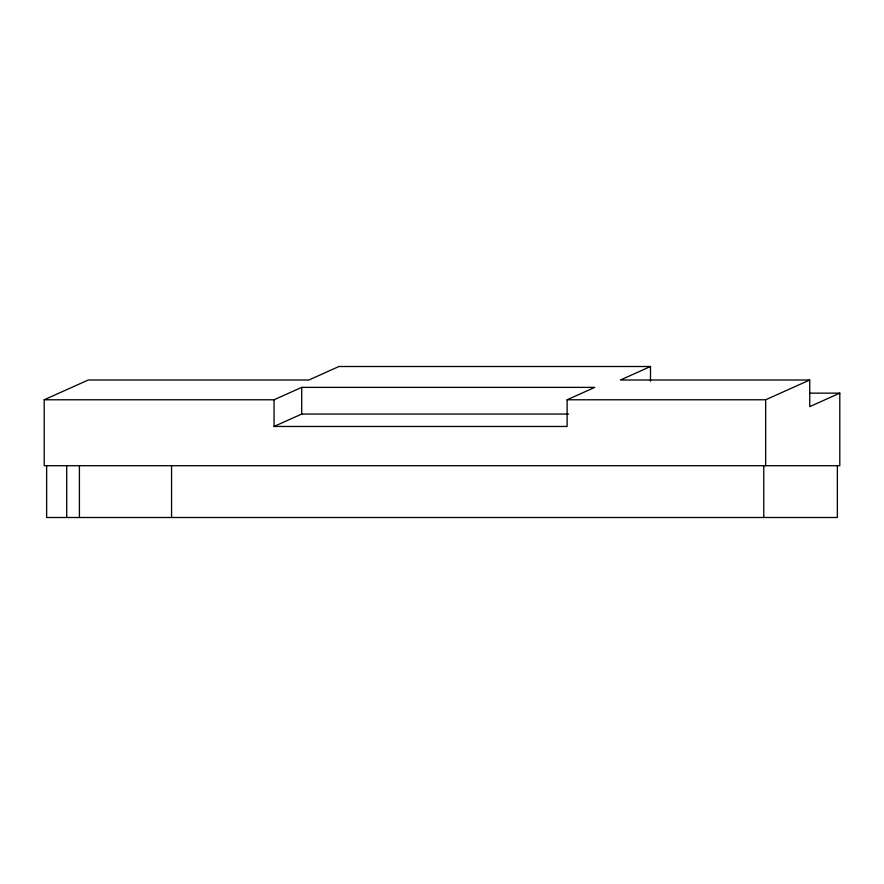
<?xml version="1.0" encoding="UTF-8"?>
<svg xmlns="http://www.w3.org/2000/svg" width="884" height="884" viewBox="0 0 884 884"><rect width="100%" height="100%" fill="white"/><g stroke="black" fill="none" stroke-linecap="round" stroke-linejoin="round"><path stroke-width="1.33" d="M809.622 393.148L839.8 393.148L839.8 465.702L44.2 465.702L44.2 399.778L88.256 380.009L308.87 380.009L338.948 366.506L650.491 366.506L650.491 381.159M274.051 399.778L301.698 387.369L594.777 387.369L567.119 399.778L567.119 426.464L274.051 426.464L274.051 399.778L44.2 399.778M274.051 426.464L301.698 414.055L568.633 414.055M650.491 366.506L620.413 380.009L809.722 380.009L809.722 406.64L839.8 393.148M567.119 399.778L765.666 399.778L809.722 380.009M837.358 465.702L837.358 517.494L46.642 517.494L46.642 465.702M765.666 399.778L765.666 465.702M763.765 465.702L763.765 517.494M301.698 387.369L301.698 414.055M171.562 465.702L171.562 517.494M79.416 465.702L79.416 517.494M66.709 465.702L66.709 517.494"/></g></svg>
